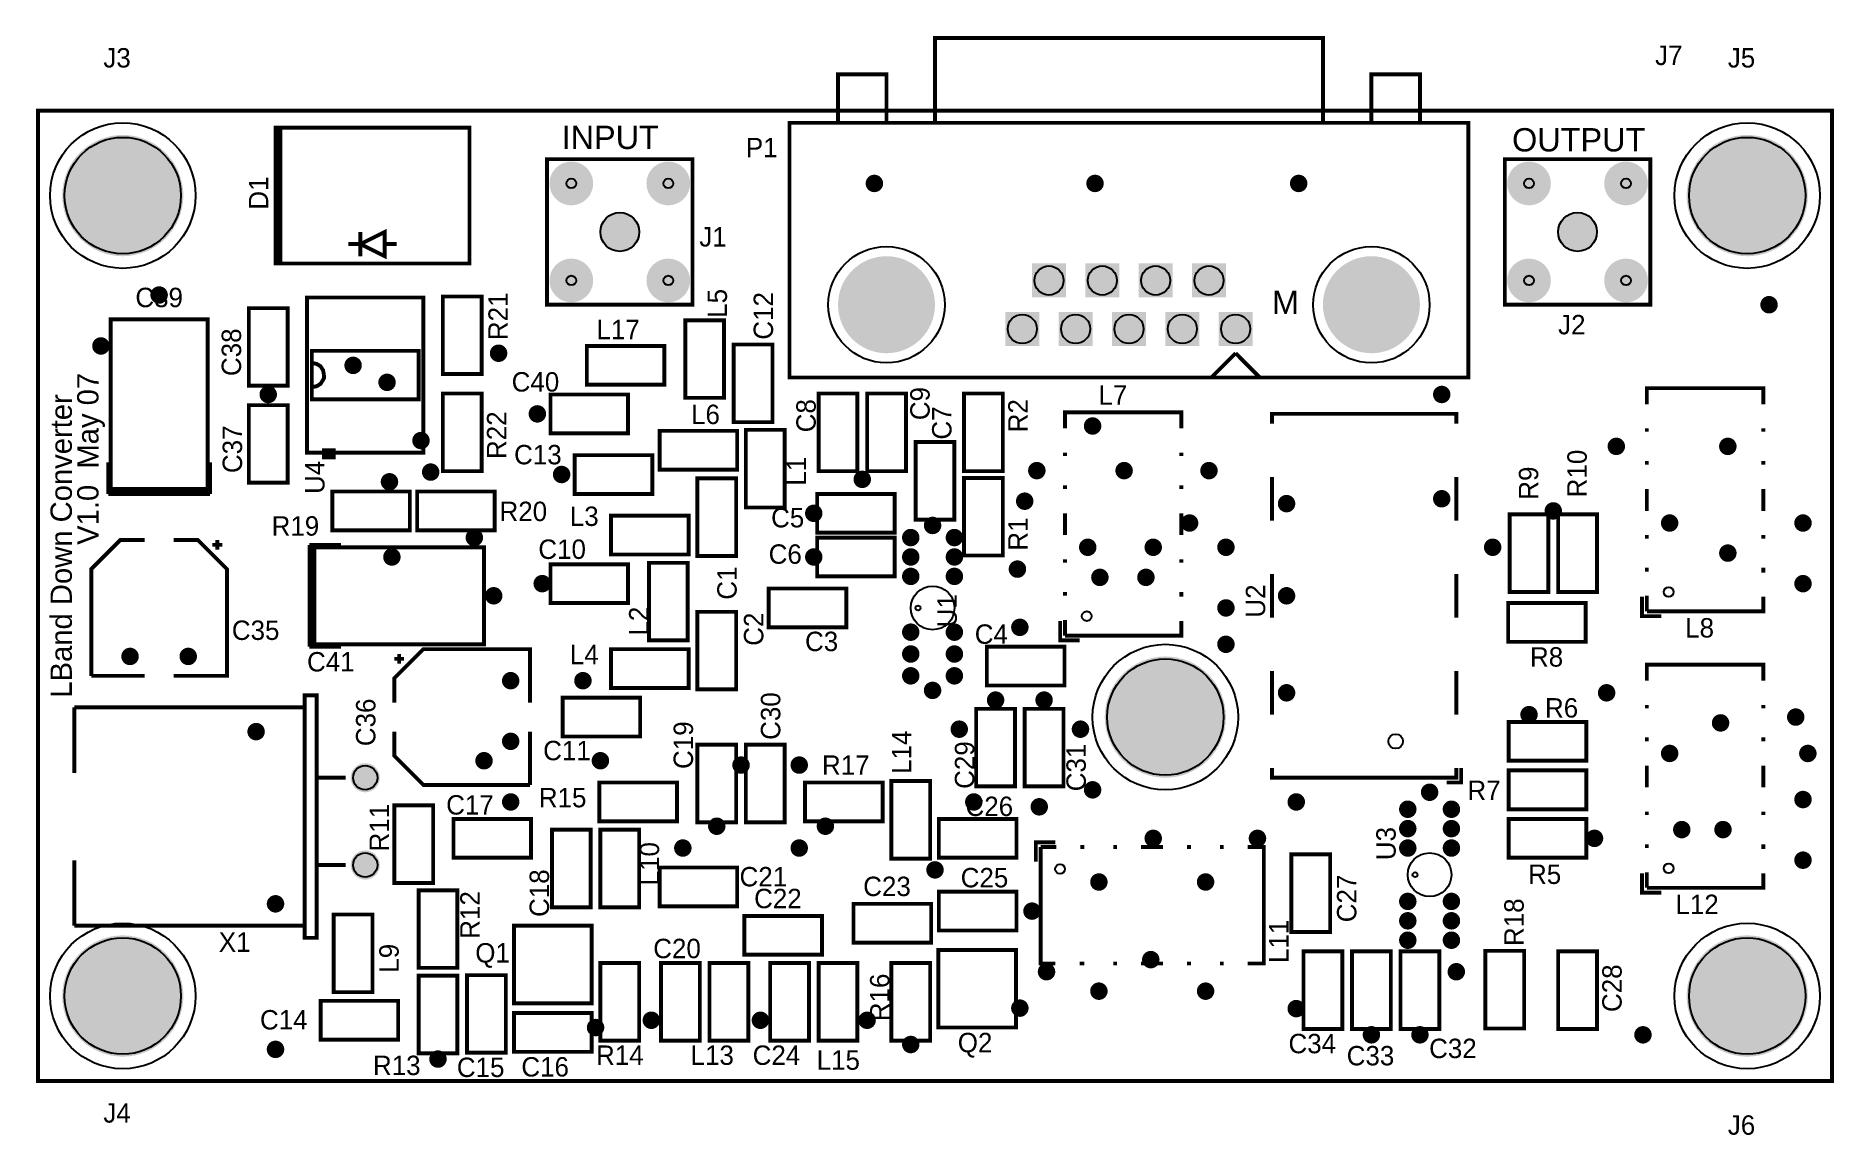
# Model space of a CAD drawing. Extents: x -1.85 to 1.85, y -1.13 to 1.14.
import ezdxf

# ---------------------------------------------------------------- set-up
doc = ezdxf.new("R2010")
doc.units = 0
doc.layers.get('0').update_dxf_attribs({"linetype": 'CONTINUOUS'})

# ---------------------------------------------------------------- blocks, each defined once
blk = doc.blocks.new('EPAD')
at = {"const_width": 0.5}
blk.add_lwpolyline([(-0.25, 0, 1), (0.25, 0, 1)], format="xyb", close=True, dxfattribs=at)
blk = doc.blocks.new('RPAD')
blk.add_trace([(-0.5, -0.5), (-0.5, 0.5), (0.5, -0.5), (0.5, 0.5)])

msp = doc.modelspace()

# ---------------------------------------------------------------- linework, layer by layer
at = {"const_width": 0.008}
for points in [[(0, 0.956), (0, 1.131), (0.8, 1.131), (0.8, 0.956)], [(-0.2, 0.956), (-0.2, 1.056), (-0.1, 1.056), (-0.1, 0.956)], [(0.9, 0.956), (0.9, 1.056), (1, 1.056), (1, 0.956)], [(-1.85, -1.019), (1.85, -1.019), (1.85, 0.981), (-1.85, 0.981), (-1.85, -1.019)], [(-1.36, 0.666), (-0.96, 0.666), (-0.96, 0.946), (-1.36, 0.946), (-1.36, 0.666)], [(-1.355, 0.666), (-1.35, 0.666), (-1.35, 0.946), (-1.355, 0.946), (-1.355, 0.666)], [(-0.3, 0.431), (1.1, 0.431), (1.1, 0.956), (-0.3, 0.956), (-0.3, 0.431)], [(-0.8, 0.581), (-0.5, 0.581), (-0.5, 0.881), (-0.8, 0.881), (-0.8, 0.581)], [(1.175, 0.581), (1.475, 0.581), (1.475, 0.881), (1.175, 0.881), (1.175, 0.581)], [(-1.185, 0.706), (-1.21, 0.706)], [(-1.135, 0.681), (-1.135, 0.731), (-1.185, 0.706), (-1.135, 0.681)], [(-1.185, 0.681), (-1.185, 0.731)], [(-1.135, 0.706), (-1.11, 0.706)], [(-1.295, 0.276), (-1.055, 0.276), (-1.055, 0.596), (-1.295, 0.596), (-1.295, 0.276)], [(-1.015, 0.438), (-0.935, 0.438), (-0.935, 0.598), (-1.015, 0.598), (-1.015, 0.438)], [(-1.415, 0.414), (-1.335, 0.414), (-1.335, 0.574), (-1.415, 0.574), (-1.415, 0.414)], [(-1.7, 0.201), (-1.5, 0.201), (-1.5, 0.551), (-1.7, 0.551), (-1.7, 0.201)], [(-0.515, 0.389), (-0.435, 0.389), (-0.435, 0.549), (-0.515, 0.549), (-0.515, 0.389)], [(-1.285, 0.386), (-1.065, 0.386), (-1.065, 0.486), (-1.285, 0.486), (-1.285, 0.386)], [(-0.718, 0.416), (-0.558, 0.416), (-0.558, 0.496), (-0.718, 0.496), (-0.718, 0.416)], [(-0.415, 0.339), (-0.335, 0.339), (-0.335, 0.499), (-0.415, 0.499), (-0.415, 0.339)], [(0.62, 0.481), (0.57, 0.431)], [(0.62, 0.481), (0.67, 0.431)], [(-1.26, 0.436), (-1.262, 0.446), (-1.267, 0.454), (-1.275, 0.459), (-1.285, 0.461)], [(-1.26, 0.436), (-1.26, 0.43), (-1.262, 0.426), (-1.267, 0.418), (-1.275, 0.413), (-1.285, 0.411)], [(1.708, 0.376), (1.708, 0.409), (1.468, 0.409), (1.468, 0.376)], [(-1.415, 0.214), (-1.335, 0.214), (-1.335, 0.374), (-1.415, 0.374), (-1.415, 0.214)], [(-1.015, 0.238), (-0.935, 0.238), (-0.935, 0.398), (-1.015, 0.398), (-1.015, 0.238)], [(-0.793, 0.316), (-0.633, 0.316), (-0.633, 0.396), (-0.793, 0.396), (-0.793, 0.316)], [(-0.24, 0.238), (-0.16, 0.238), (-0.16, 0.398), (-0.24, 0.398), (-0.24, 0.238)], [(-0.14, 0.238), (-0.06, 0.238), (-0.06, 0.398), (-0.14, 0.398), (-0.14, 0.238)], [(0.06, 0.238), (0.14, 0.238), (0.14, 0.398), (0.06, 0.398), (0.06, 0.238)], [(0.508, 0.326), (0.508, 0.359), (0.268, 0.359), (0.268, 0.326)], [(1.075, 0.336), (1.075, 0.356), (0.695, 0.356), (0.695, 0.336)], [(-0.568, 0.241), (-0.408, 0.241), (-0.408, 0.321), (-0.568, 0.321), (-0.568, 0.241)], [(-0.39, 0.163), (-0.31, 0.163), (-0.31, 0.323), (-0.39, 0.323), (-0.39, 0.163)], [(-0.04, 0.138), (0.04, 0.138), (0.04, 0.298), (-0.04, 0.298), (-0.04, 0.138)], [(1.468, 0.326), (1.468, 0.319)], [(1.708, 0.319), (1.708, 0.326)], [(-1.705, 0.256), (-1.705, 0.191)], [(-1.495, 0.191), (-1.495, 0.256)], [(-1.26, 0.266), (-1.24, 0.266), (-1.24, 0.281), (-1.26, 0.281), (-1.26, 0.266)], [(-1.26, 0.271), (-1.24, 0.271)], [(-0.743, 0.191), (-0.583, 0.191), (-0.583, 0.271), (-0.743, 0.271), (-0.743, 0.191)], [(0.268, 0.276), (0.268, 0.269)], [(0.508, 0.269), (0.508, 0.276)], [(1.468, 0.259), (1.468, 0.251)], [(1.708, 0.251), (1.708, 0.259)], [(-0.49, 0.063), (-0.41, 0.063), (-0.41, 0.223), (-0.49, 0.223), (-0.49, 0.063)], [(0.06, 0.064), (0.14, 0.064), (0.14, 0.224), (0.06, 0.224), (0.06, 0.064)], [(0.695, 0.226), (0.695, 0.136)], [(1.075, 0.136), (1.075, 0.226)], [(-1.495, 0.196), (-1.705, 0.196)], [(-1.705, 0.191), (-1.495, 0.191)], [(-1.243, 0.116), (-1.083, 0.116), (-1.083, 0.196), (-1.243, 0.196), (-1.243, 0.116)], [(-1.068, 0.116), (-0.908, 0.116), (-0.908, 0.196), (-1.068, 0.196), (-1.068, 0.116)], [(-0.243, 0.111), (-0.083, 0.111), (-0.083, 0.191), (-0.243, 0.191), (-0.243, 0.111)], [(0.268, 0.209), (0.268, 0.201)], [(0.508, 0.201), (0.508, 0.209)], [(1.468, 0.201), (1.468, 0.156)], [(1.708, 0.156), (1.708, 0.201)], [(-0.668, 0.066), (-0.508, 0.066), (-0.508, 0.146), (-0.668, 0.146), (-0.668, 0.066)], [(0.268, 0.151), (0.268, 0.106)], [(0.508, 0.106), (0.508, 0.151)], [(1.185, -0.011), (1.265, -0.011), (1.265, 0.149), (1.185, 0.149), (1.185, -0.011)], [(1.285, -0.011), (1.365, -0.011), (1.365, 0.149), (1.285, 0.149), (1.285, -0.011)], [(-1.63, 0.096), (-1.68, 0.096), (-1.74, 0.036), (-1.74, -0.184)], [(-1.57, -0.184), (-1.46, -0.184), (-1.46, 0.036), (-1.52, 0.096), (-1.57, 0.096)], [(-1.49, 0.086), (-1.47, 0.086)], [(-1.48, 0.096), (-1.48, 0.076)], [(-1.225, 0.086), (-1.29, 0.086)], [(-1.29, 0.086), (-1.29, -0.124)], [(-1.285, -0.124), (-1.285, 0.086)], [(-1.28, -0.119), (-0.93, -0.119), (-0.93, 0.081), (-1.28, 0.081), (-1.28, -0.119)], [(-0.243, 0.021), (-0.083, 0.021), (-0.083, 0.101), (-0.243, 0.101), (-0.243, 0.021)], [(1.468, 0.106), (1.468, 0.099)], [(1.708, 0.099), (1.708, 0.106)], [(-0.793, -0.034), (-0.633, -0.034), (-0.633, 0.046), (-0.793, 0.046), (-0.793, -0.034)], [(-0.59, -0.111), (-0.51, -0.111), (-0.51, 0.049), (-0.59, 0.049), (-0.59, -0.111)], [(0.268, 0.056), (0.268, 0.049)], [(0.508, 0.049), (0.508, 0.056)], [(1.468, 0.031), (1.468, 0.039)], [(1.708, 0.029), (1.708, 0.039)], [(-0.343, -0.084), (-0.183, -0.084), (-0.183, -0.004), (-0.343, -0.004), (-0.343, -0.084)], [(0.695, 0.026), (0.695, -0.064)], [(1.075, -0.064), (1.075, 0.026)], [(0.268, -0.019), (0.268, -0.011)], [(0.508, -0.021), (0.508, -0.011)], [(1.182, -0.114), (1.342, -0.114), (1.342, -0.034), (1.182, -0.034), (1.182, -0.114)], [(1.458, -0.021), (1.458, -0.061), (1.498, -0.061)], [(1.468, -0.051), (1.468, -0.019)], [(1.468, -0.051), (1.708, -0.051), (1.708, -0.021)], [(-0.49, -0.212), (-0.41, -0.212), (-0.41, -0.052), (-0.49, -0.052), (-0.49, -0.212)], [(0.258, -0.071), (0.258, -0.111), (0.298, -0.111)], [(0.268, -0.101), (0.268, -0.069)], [(0.268, -0.101), (0.508, -0.101), (0.508, -0.071)], [(-1.29, -0.124), (-1.225, -0.124)], [(-0.835, -0.239), (-0.835, -0.129), (-1.055, -0.129), (-1.115, -0.189), (-1.115, -0.239)], [(-1.115, -0.149), (-1.095, -0.149)], [(-1.105, -0.159), (-1.105, -0.139)], [(-0.668, -0.209), (-0.508, -0.209), (-0.508, -0.129), (-0.668, -0.129), (-0.668, -0.209)], [(0.107, -0.204), (0.267, -0.204), (0.267, -0.124), (0.107, -0.124), (0.107, -0.204)], [(-1.74, -0.184), (-1.63, -0.184)], [(0.695, -0.174), (0.695, -0.264)], [(1.075, -0.264), (1.075, -0.174)], [(1.708, -0.194), (1.708, -0.161), (1.468, -0.161), (1.468, -0.194)], [(-1.3, -0.724), (-1.275, -0.724), (-1.275, -0.224), (-1.3, -0.224), (-1.3, -0.724)], [(-1.775, -0.384), (-1.775, -0.249)], [(-1.775, -0.249), (-1.3, -0.249)], [(-0.768, -0.309), (-0.608, -0.309), (-0.608, -0.229), (-0.768, -0.229), (-0.768, -0.309)], [(0.085, -0.412), (0.165, -0.412), (0.165, -0.252), (0.085, -0.252), (0.085, -0.412)], [(0.185, -0.412), (0.265, -0.412), (0.265, -0.252), (0.185, -0.252), (0.185, -0.412)], [(1.468, -0.244), (1.468, -0.251)], [(1.708, -0.251), (1.708, -0.244)], [(-1.115, -0.299), (-1.115, -0.349), (-1.055, -0.409), (-0.835, -0.409)], [(-0.835, -0.409), (-0.835, -0.299)], [(1.183, -0.359), (1.343, -0.359), (1.343, -0.279), (1.183, -0.279), (1.183, -0.359)], [(-0.49, -0.486), (-0.41, -0.486), (-0.41, -0.326), (-0.49, -0.326), (-0.49, -0.486)], [(-0.39, -0.486), (-0.31, -0.486), (-0.31, -0.326), (-0.39, -0.326), (-0.39, -0.486)], [(1.468, -0.311), (1.468, -0.319)], [(1.708, -0.319), (1.708, -0.311)], [(0.695, -0.374), (0.695, -0.394), (1.075, -0.394), (1.075, -0.374)], [(1.085, -0.374), (1.085, -0.404), (1.055, -0.404)], [(1.468, -0.369), (1.468, -0.414)], [(1.708, -0.414), (1.708, -0.369)], [(-1.215, -0.394), (-1.275, -0.394)], [(-0.692, -0.484), (-0.532, -0.484), (-0.532, -0.404), (-0.692, -0.404), (-0.692, -0.484)], [(-0.268, -0.484), (-0.108, -0.484), (-0.108, -0.404), (-0.268, -0.404), (-0.268, -0.484)], [(-0.09, -0.561), (-0.01, -0.561), (-0.01, -0.401), (-0.09, -0.401), (-0.09, -0.561)], [(1.183, -0.459), (1.343, -0.459), (1.343, -0.379), (1.183, -0.379), (1.183, -0.459)], [(-1.115, -0.611), (-1.035, -0.611), (-1.035, -0.451), (-1.115, -0.451), (-1.115, -0.611)], [(-0.993, -0.559), (-0.833, -0.559), (-0.833, -0.479), (-0.993, -0.479), (-0.993, -0.559)], [(0.008, -0.559), (0.168, -0.559), (0.168, -0.479), (0.008, -0.479), (0.008, -0.559)], [(1.183, -0.559), (1.343, -0.559), (1.343, -0.479), (1.183, -0.479), (1.183, -0.559)], [(1.468, -0.464), (1.468, -0.471)], [(1.708, -0.471), (1.708, -0.464)], [(-0.79, -0.661), (-0.71, -0.661), (-0.71, -0.501), (-0.79, -0.501), (-0.79, -0.661)], [(-0.69, -0.661), (-0.61, -0.661), (-0.61, -0.501), (-0.69, -0.501), (-0.69, -0.661)], [(0.248, -0.527), (0.208, -0.527), (0.208, -0.567)], [(0.218, -0.537), (0.25, -0.537)], [(0.218, -0.537), (0.218, -0.777), (0.248, -0.777)], [(0.3, -0.537), (0.308, -0.537)], [(0.375, -0.537), (0.368, -0.537)], [(0.47, -0.537), (0.425, -0.537)], [(0.528, -0.537), (0.52, -0.537)], [(0.595, -0.537), (0.588, -0.537)], [(0.645, -0.777), (0.678, -0.777), (0.678, -0.537), (0.645, -0.537)], [(0.735, -0.712), (0.815, -0.712), (0.815, -0.552), (0.735, -0.552), (0.735, -0.712)], [(1.468, -0.539), (1.468, -0.531)], [(1.708, -0.541), (1.708, -0.531)], [(-1.775, -0.699), (-1.775, -0.564)], [(-1.215, -0.574), (-1.275, -0.574)], [(-0.568, -0.659), (-0.408, -0.659), (-0.408, -0.579), (-0.568, -0.579), (-0.568, -0.659)], [(1.458, -0.591), (1.458, -0.631), (1.498, -0.631)], [(1.468, -0.621), (1.468, -0.589)], [(1.468, -0.621), (1.708, -0.621), (1.708, -0.591)], [(-1.065, -0.786), (-0.985, -0.786), (-0.985, -0.626), (-1.065, -0.626), (-1.065, -0.786)], [(0.008, -0.709), (0.168, -0.709), (0.168, -0.629), (0.008, -0.629), (0.008, -0.709)], [(-0.168, -0.734), (-0.008, -0.734), (-0.008, -0.654), (-0.168, -0.654), (-0.168, -0.734)], [(-1.775, -0.699), (-1.3, -0.699)], [(-1.24, -0.836), (-1.16, -0.836), (-1.16, -0.676), (-1.24, -0.676), (-1.24, -0.836)], [(-0.868, -0.859), (-0.708, -0.859), (-0.708, -0.699), (-0.868, -0.699), (-0.868, -0.859)], [(-0.393, -0.759), (-0.233, -0.759), (-0.233, -0.679), (-0.393, -0.679), (-0.393, -0.759)], [(-0.69, -0.936), (-0.61, -0.936), (-0.61, -0.776), (-0.69, -0.776), (-0.69, -0.936)], [(-0.565, -0.936), (-0.485, -0.936), (-0.485, -0.776), (-0.565, -0.776), (-0.565, -0.936)], [(-0.465, -0.936), (-0.385, -0.936), (-0.385, -0.776), (-0.465, -0.776), (-0.465, -0.936)], [(-0.34, -0.936), (-0.26, -0.936), (-0.26, -0.776), (-0.34, -0.776), (-0.34, -0.936)], [(-0.24, -0.936), (-0.16, -0.936), (-0.16, -0.776), (-0.24, -0.776), (-0.24, -0.936)], [(-0.09, -0.936), (-0.01, -0.936), (-0.01, -0.776), (-0.09, -0.776), (-0.09, -0.936)], [(0.007, -0.909), (0.167, -0.909), (0.167, -0.749), (0.007, -0.749), (0.007, -0.909)], [(0.298, -0.777), (0.308, -0.777)], [(0.368, -0.777), (0.375, -0.777)], [(0.425, -0.777), (0.47, -0.777)], [(0.52, -0.777), (0.528, -0.777)], [(0.588, -0.777), (0.595, -0.777)], [(0.76, -0.912), (0.84, -0.912), (0.84, -0.752), (0.76, -0.752), (0.76, -0.912)], [(0.86, -0.912), (0.94, -0.912), (0.94, -0.752), (0.86, -0.752), (0.86, -0.912)], [(0.96, -0.912), (1.04, -0.912), (1.04, -0.752), (0.96, -0.752), (0.96, -0.912)], [(1.135, -0.911), (1.215, -0.911), (1.215, -0.751), (1.135, -0.751), (1.135, -0.911)], [(1.285, -0.912), (1.365, -0.912), (1.365, -0.752), (1.285, -0.752), (1.285, -0.912)], [(-1.065, -0.962), (-0.985, -0.962), (-0.985, -0.802), (-1.065, -0.802), (-1.065, -0.962)], [(-0.965, -0.961), (-0.885, -0.961), (-0.885, -0.801), (-0.965, -0.801), (-0.965, -0.961)], [(-1.267, -0.934), (-1.107, -0.934), (-1.107, -0.854), (-1.267, -0.854), (-1.267, -0.934)], [(-0.868, -0.959), (-0.708, -0.959), (-0.708, -0.879), (-0.868, -0.879), (-0.868, -0.959)]]:
    msp.add_lwpolyline(points, dxfattribs=at)
for centre, radius in [((-1.675, 0.806), 0.12), ((1.675, 0.806), 0.12), ((-0.75, 0.831), 0.01), ((-0.55, 0.831), 0.01), ((-0.125, 0.831), 0.01), ((0.33, 0.831), 0.01), ((0.75, 0.831), 0.01), ((1.225, 0.831), 0.01), ((1.425, 0.831), 0.01), ((-0.65, 0.731), 0.04), ((1.325, 0.731), 0.04), ((-0.1, 0.581), 0.12), ((0.9, 0.581), 0.12), ((-0.75, 0.631), 0.01), ((-0.55, 0.631), 0.01), ((0.235, 0.631), 0.03), ((0.345, 0.631), 0.03), ((0.455, 0.631), 0.03), ((0.565, 0.631), 0.03), ((1.225, 0.631), 0.01), ((1.425, 0.631), 0.01), ((-1.6, 0.601), 0.01), ((0.18, 0.531), 0.03), ((0.29, 0.531), 0.03), ((0.4, 0.531), 0.03), ((0.51, 0.531), 0.03), ((0.62, 0.531), 0.03), ((1.72, 0.581), 0.01), ((-1.72, 0.496), 0.01), ((-0.9, 0.481), 0.01), ((-1.2, 0.456), 0.01), ((-1.13, 0.421), 0.01), ((-1.375, 0.396), 0.01), ((1.045, 0.396), 0.01), ((-0.82, 0.356), 0.01), ((0.325, 0.331), 0.01), ((-1.06, 0.301), 0.01), ((1.405, 0.289), 0.01), ((1.635, 0.289), 0.01), ((-1.125, 0.216), 0.01), ((-1.04, 0.236), 0.01), ((-0.77, 0.231), 0.01), ((-0.15, 0.221), 0.01), ((0.21, 0.239), 0.01), ((0.39, 0.239), 0.01), ((0.565, 0.239), 0.01), ((0.185, 0.176), 0.01), ((1.045, 0.181), 0.01), ((-0.25, 0.151), 0.01), ((0.725, 0.171), 0.01), ((1.275, 0.156), 0.01), ((-0.005, 0.126), 0.01), ((0.525, 0.131), 0.01), ((1.515, 0.131), 0.01), ((1.79, 0.131), 0.01), ((-0.95, 0.101), 0.01), ((-0.05, 0.101), 0.01), ((0.04, 0.101), 0.01), ((0.315, 0.081), 0.01), ((0.45, 0.081), 0.01), ((0.6, 0.081), 0.01), ((1.15, 0.081), 0.01), ((1.635, 0.069), 0.01), ((-1.12, 0.061), 0.01), ((-0.25, 0.061), 0.01), ((-0.05, 0.061), 0.01), ((0.04, 0.061), 0.01), ((0.17, 0.036), 0.01), ((-0.81, 0.006), 0.01), ((-0.05, 0.021), 0.01), ((0.04, 0.021), 0.01), ((0.34, 0.019), 0.01), ((0.435, 0.019), 0.01), ((1.79, 0.006), 0.01), ((-0.91, -0.019), 0.01), ((0.6, -0.044), 0.01), ((0.725, -0.019), 0.01), ((0.175, -0.084), 0.01), ((-0.05, -0.094), 0.01), ((0.04, -0.094), 0.01), ((0.6, -0.119), 0.01), ((-1.66, -0.144), 0.01), ((-1.54, -0.144), 0.01), ((-0.05, -0.139), 0.01), ((0.04, -0.139), 0.01), ((-0.875, -0.194), 0.01), ((-0.726, -0.194), 0.01), ((-0.05, -0.184), 0.01), ((0.04, -0.184), 0.01), ((0.475, -0.269), 0.12), ((-0.005, -0.214), 0.01), ((0.725, -0.219), 0.01), ((1.385, -0.219), 0.01), ((0.125, -0.234), 0.01), ((0.225, -0.234), 0.01), ((1.225, -0.264), 0.01), ((1.775, -0.269), 0.01), ((-1.4, -0.299), 0.01), ((0.05, -0.294), 0.01), ((0.3, -0.294), 0.01), ((1.62, -0.281), 0.01), ((-0.875, -0.319), 0.01), ((-1.175, -0.394), 0.025), ((-0.93, -0.359), 0.01), ((-0.69, -0.359), 0.01), ((-0.4, -0.368), 0.01), ((-0.28, -0.368), 0.01), ((1.515, -0.344), 0.01), ((1.8, -0.344), 0.01), ((-0.875, -0.444), 0.01), ((0.08, -0.444), 0.01), ((0.215, -0.454), 0.01), ((0.325, -0.419), 0.01), ((0.745, -0.444), 0.01), ((1.02, -0.424), 0.01), ((1.79, -0.439), 0.01), ((0.975, -0.459), 0.01), ((1.065, -0.459), 0.01), ((-0.45, -0.494), 0.01), ((-0.226, -0.494), 0.01), ((0.45, -0.519), 0.01), ((0.665, -0.519), 0.01), ((0.975, -0.499), 0.01), ((1.065, -0.499), 0.01), ((1.36, -0.519), 0.01), ((1.54, -0.501), 0.01), ((1.625, -0.501), 0.01), ((-1.175, -0.574), 0.025), ((-0.52, -0.539), 0.01), ((-0.28, -0.539), 0.01), ((0.975, -0.539), 0.01), ((1.065, -0.539), 0.01), ((1.79, -0.564), 0.01), ((0, -0.584), 0.01), ((0.338, -0.609), 0.01), ((0.558, -0.609), 0.01), ((-1.36, -0.654), 0.01), ((0.2, -0.669), 0.01), ((0.975, -0.649), 0.01), ((1.065, -0.649), 0.01), ((0.975, -0.689), 0.01), ((1.065, -0.689), 0.01), ((-1.675, -0.844), 0.12), ((0.975, -0.729), 0.01), ((1.065, -0.729), 0.01), ((1.675, -0.844), 0.12), ((0.445, -0.769), 0.01), ((0.23, -0.794), 0.01), ((1.075, -0.794), 0.01), ((0.338, -0.834), 0.01), ((0.558, -0.834), 0.01), ((-0.585, -0.894), 0.01), ((-0.36, -0.894), 0.01), ((-0.14, -0.894), 0.01), ((0.175, -0.869), 0.01), ((0.745, -0.87), 0.01), ((-0.7, -0.909), 0.01), ((0.9, -0.924), 0.01), ((1, -0.924), 0.01), ((1.46, -0.924), 0.01), ((-1.36, -0.954), 0.01), ((-1.025, -0.974), 0.01), ((-0.05, -0.944), 0.01)]:
    msp.add_circle(centre, radius)
at = {"layer": '12632256'}
for centre, radius in [((-1.675, 0.806), 0.15), ((1.675, 0.806), 0.15), ((-0.005, -0.044), 0.045), ((1.513, -0.011), 0.01), ((-0.035, -0.044), 0.005), ((0.313, -0.061), 0.01), ((0.475, -0.269), 0.15), ((0.95, -0.319), 0.015), ((1.02, -0.594), 0.045), ((0.258, -0.582), 0.01), ((0.99, -0.594), 0.005), ((1.513, -0.581), 0.01), ((-1.675, -0.844), 0.15), ((1.675, -0.844), 0.15)]:
    msp.add_circle(centre, radius, dxfattribs=at)

# ---------------------------------------------------------------- block references
for name, p, xscale, yscale in [('EPAD', (-1.675, 0.806), 0.25, 0.25), ('EPAD', (1.675, 0.806), 0.25, 0.25), ('EPAD', (-0.75, 0.831), 0.09, 0.09), ('EPAD', (-0.55, 0.831), 0.09, 0.09), ('EPAD', (1.225, 0.831), 0.09, 0.09), ('EPAD', (1.425, 0.831), 0.09, 0.09), ('EPAD', (-0.125, 0.831), 0.036, 0.036), ('EPAD', (0.33, 0.831), 0.036, 0.036), ('EPAD', (0.75, 0.831), 0.036, 0.036), ('EPAD', (-0.65, 0.731), 0.08, 0.08), ('EPAD', (1.325, 0.731), 0.08, 0.08), ('EPAD', (-0.75, 0.631), 0.09, 0.09), ('EPAD', (-0.55, 0.631), 0.09, 0.09), ('EPAD', (-0.1, 0.581), 0.2, 0.2), ('EPAD', (0.9, 0.581), 0.2, 0.2), ('EPAD', (1.225, 0.631), 0.09, 0.09), ('EPAD', (1.425, 0.631), 0.09, 0.09), ('RPAD', (0.235, 0.631), 0.07, 0.07), ('RPAD', (0.345, 0.631), 0.07, 0.07), ('RPAD', (0.455, 0.631), 0.07, 0.07), ('RPAD', (0.565, 0.631), 0.07, 0.07), ('EPAD', (-1.6, 0.601), 0.036, 0.036), ('EPAD', (1.72, 0.581), 0.036, 0.036), ('RPAD', (0.18, 0.531), 0.07, 0.07), ('RPAD', (0.29, 0.531), 0.07, 0.07), ('RPAD', (0.4, 0.531), 0.07, 0.07), ('RPAD', (0.51, 0.531), 0.07, 0.07), ('RPAD', (0.62, 0.531), 0.07, 0.07), ('EPAD', (-1.72, 0.496), 0.036, 0.036), ('EPAD', (-0.9, 0.481), 0.036, 0.036), ('EPAD', (-1.2, 0.456), 0.036, 0.036), ('EPAD', (-1.375, 0.396), 0.036, 0.036), ('EPAD', (-1.13, 0.421), 0.036, 0.036), ('EPAD', (1.045, 0.396), 0.036, 0.036), ('EPAD', (-0.82, 0.356), 0.036, 0.036), ('EPAD', (0.325, 0.331), 0.036, 0.036), ('EPAD', (-1.06, 0.301), 0.036, 0.036), ('EPAD', (1.405, 0.289), 0.036, 0.036), ('EPAD', (1.635, 0.289), 0.036, 0.036), ('EPAD', (-1.125, 0.216), 0.036, 0.036), ('EPAD', (-1.04, 0.236), 0.036, 0.036), ('EPAD', (-0.77, 0.231), 0.036, 0.036), ('EPAD', (-0.15, 0.221), 0.036, 0.036), ('EPAD', (0.21, 0.239), 0.036, 0.036), ('EPAD', (0.39, 0.239), 0.036, 0.036), ('EPAD', (0.565, 0.239), 0.036, 0.036), ('EPAD', (0.185, 0.176), 0.036, 0.036), ('EPAD', (0.725, 0.171), 0.036, 0.036), ('EPAD', (1.045, 0.181), 0.036, 0.036), ('EPAD', (-0.25, 0.151), 0.036, 0.036), ('EPAD', (0.525, 0.131), 0.036, 0.036), ('EPAD', (1.275, 0.156), 0.036, 0.036), ('EPAD', (1.515, 0.131), 0.036, 0.036), ('EPAD', (1.79, 0.131), 0.036, 0.036), ('EPAD', (-0.95, 0.101), 0.036, 0.036), ('EPAD', (-0.05, 0.101), 0.036, 0.036), ('EPAD', (-0.005, 0.126), 0.036, 0.036), ('EPAD', (0.04, 0.101), 0.036, 0.036), ('EPAD', (-1.12, 0.061), 0.036, 0.036), ('EPAD', (-0.25, 0.061), 0.036, 0.036), ('EPAD', (-0.05, 0.061), 0.036, 0.036), ('EPAD', (0.04, 0.061), 0.036, 0.036), ('EPAD', (0.315, 0.081), 0.036, 0.036), ('EPAD', (0.45, 0.081), 0.036, 0.036), ('EPAD', (0.6, 0.081), 0.036, 0.036), ('EPAD', (1.15, 0.081), 0.036, 0.036), ('EPAD', (1.635, 0.069), 0.036, 0.036), ('EPAD', (-0.05, 0.021), 0.036, 0.036), ('EPAD', (0.04, 0.021), 0.036, 0.036), ('EPAD', (0.17, 0.036), 0.036, 0.036), ('EPAD', (-0.81, 0.006), 0.036, 0.036), ('EPAD', (0.34, 0.019), 0.036, 0.036), ('EPAD', (0.435, 0.019), 0.036, 0.036), ('EPAD', (1.79, 0.006), 0.036, 0.036), ('EPAD', (-0.91, -0.019), 0.036, 0.036), ('EPAD', (0.6, -0.044), 0.036, 0.036), ('EPAD', (0.725, -0.019), 0.036, 0.036), ('EPAD', (0.175, -0.084), 0.036, 0.036), ('EPAD', (-0.05, -0.094), 0.036, 0.036), ('EPAD', (0.04, -0.094), 0.036, 0.036), ('EPAD', (0.6, -0.119), 0.036, 0.036), ('EPAD', (-1.66, -0.144), 0.036, 0.036), ('EPAD', (-1.54, -0.144), 0.036, 0.036), ('EPAD', (-0.05, -0.139), 0.036, 0.036), ('EPAD', (0.04, -0.139), 0.036, 0.036), ('EPAD', (0.475, -0.269), 0.25, 0.25), ('EPAD', (-0.875, -0.194), 0.036, 0.036), ('EPAD', (-0.726, -0.194), 0.036, 0.036), ('EPAD', (-0.05, -0.184), 0.036, 0.036), ('EPAD', (0.04, -0.184), 0.036, 0.036), ('EPAD', (-0.005, -0.214), 0.036, 0.036), ('EPAD', (0.125, -0.234), 0.036, 0.036), ('EPAD', (0.225, -0.234), 0.036, 0.036), ('EPAD', (0.725, -0.219), 0.036, 0.036), ('EPAD', (1.385, -0.219), 0.036, 0.036), ('EPAD', (1.225, -0.264), 0.036, 0.036), ('EPAD', (1.775, -0.269), 0.036, 0.036), ('EPAD', (-1.4, -0.299), 0.036, 0.036), ('EPAD', (0.05, -0.294), 0.036, 0.036), ('EPAD', (0.3, -0.294), 0.036, 0.036), ('EPAD', (1.62, -0.281), 0.036, 0.036), ('EPAD', (-0.875, -0.319), 0.036, 0.036), ('EPAD', (1.515, -0.344), 0.036, 0.036), ('EPAD', (1.8, -0.344), 0.036, 0.036), ('EPAD', (-1.175, -0.394), 0.06, 0.06), ('EPAD', (-0.93, -0.359), 0.036, 0.036), ('EPAD', (-0.69, -0.359), 0.036, 0.036), ('EPAD', (-0.4, -0.368), 0.036, 0.036), ('EPAD', (-0.28, -0.368), 0.036, 0.036), ('EPAD', (0.325, -0.419), 0.036, 0.036), ('EPAD', (1.02, -0.424), 0.036, 0.036), ('EPAD', (-0.875, -0.444), 0.036, 0.036), ('EPAD', (0.08, -0.444), 0.036, 0.036), ('EPAD', (0.215, -0.454), 0.036, 0.036), ('EPAD', (0.745, -0.444), 0.036, 0.036), ('EPAD', (0.975, -0.459), 0.036, 0.036), ('EPAD', (1.065, -0.459), 0.036, 0.036), ('EPAD', (1.79, -0.439), 0.036, 0.036), ('EPAD', (-0.45, -0.494), 0.036, 0.036), ('EPAD', (-0.226, -0.494), 0.036, 0.036), ('EPAD', (0.975, -0.499), 0.036, 0.036), ('EPAD', (1.065, -0.499), 0.036, 0.036), ('EPAD', (0.45, -0.519), 0.036, 0.036), ('EPAD', (0.665, -0.519), 0.036, 0.036), ('EPAD', (1.36, -0.519), 0.036, 0.036), ('EPAD', (1.54, -0.501), 0.036, 0.036), ('EPAD', (1.625, -0.501), 0.036, 0.036), ('EPAD', (-1.175, -0.574), 0.06, 0.06), ('EPAD', (-0.52, -0.539), 0.036, 0.036), ('EPAD', (-0.28, -0.539), 0.036, 0.036), ('EPAD', (0.975, -0.539), 0.036, 0.036), ('EPAD', (1.065, -0.539), 0.036, 0.036), ('EPAD', (1.79, -0.564), 0.036, 0.036), ('EPAD', (0, -0.584), 0.036, 0.036), ('EPAD', (0.338, -0.609), 0.036, 0.036), ('EPAD', (0.558, -0.609), 0.036, 0.036), ('EPAD', (-1.36, -0.654), 0.036, 0.036), ('EPAD', (0.2, -0.669), 0.036, 0.036), ('EPAD', (0.975, -0.649), 0.036, 0.036), ('EPAD', (1.065, -0.649), 0.036, 0.036), ('EPAD', (0.975, -0.689), 0.036, 0.036), ('EPAD', (1.065, -0.689), 0.036, 0.036), ('EPAD', (-1.675, -0.844), 0.25, 0.25), ('EPAD', (0.975, -0.729), 0.036, 0.036), ('EPAD', (1.065, -0.729), 0.036, 0.036), ('EPAD', (1.675, -0.844), 0.25, 0.25), ('EPAD', (0.23, -0.794), 0.036, 0.036), ('EPAD', (0.445, -0.769), 0.036, 0.036), ('EPAD', (1.075, -0.794), 0.036, 0.036), ('EPAD', (0.175, -0.869), 0.036, 0.036), ('EPAD', (0.338, -0.834), 0.036, 0.036), ('EPAD', (0.558, -0.834), 0.036, 0.036), ('EPAD', (0.745, -0.87), 0.036, 0.036), ('EPAD', (-0.585, -0.894), 0.036, 0.036), ('EPAD', (-0.36, -0.894), 0.036, 0.036), ('EPAD', (-0.14, -0.894), 0.036, 0.036), ('EPAD', (-0.7, -0.909), 0.036, 0.036), ('EPAD', (-0.05, -0.944), 0.036, 0.036), ('EPAD', (0.9, -0.924), 0.036, 0.036), ('EPAD', (1, -0.924), 0.036, 0.036), ('EPAD', (1.46, -0.924), 0.036, 0.036), ('EPAD', (-1.36, -0.954), 0.036, 0.036), ('EPAD', (-1.025, -0.974), 0.036, 0.036)]:
    msp.add_blockref(name, p, dxfattribs=dict(xscale=xscale, yscale=yscale))

# ---------------------------------------------------------------- texts
for s, p in [('J7', (1.485, 1.075)), ('J3', (-1.715, 1.07)), ('J5', (1.635, 1.07)), ('P1', (-0.39, 0.885)), ('J1', (-0.486, 0.701)), ('C39', (-1.649, 0.576)), ('J2', (1.285, 0.52)), ('L17', (-0.698, 0.51)), ('C40', (-0.873, 0.402)), ('L7', (0.337, 0.375)), ('L6', (-0.503, 0.335)), ('C13', (-0.868, 0.252)), ('R20', (-0.898, 0.135)), ('L3', (-0.753, 0.125)), ('C5', (-0.338, 0.122)), ('R19', (-1.368, 0.105)), ('C10', (-0.818, 0.057)), ('C6', (-0.343, 0.047)), ('C35', (-1.45, -0.11)), ('L8', (1.547, -0.105)), ('C3', (-0.268, -0.133)), ('C4', (0.082, -0.118)), ('C41', (-1.295, -0.175)), ('L4', (-0.753, -0.16)), ('R8', (1.227, -0.165)), ('R6', (1.258, -0.27)), ('C11', (-0.808, -0.358)), ('R17', (-0.233, -0.388)), ('R7', (1.098, -0.44)), ('C17', (-1.008, -0.47)), ('R15', (-0.817, -0.455)), ('C26', (0.063, -0.473)), ('C21', (-0.403, -0.618)), ('C25', (0.053, -0.62)), ('R5', (1.223, -0.613)), ('C22', (-0.373, -0.663)), ('C23', (-0.148, -0.638)), ('L12', (1.527, -0.675)), ('X1', (-1.477, -0.753)), ('Q1', (-0.948, -0.775)), ('C20', (-0.581, -0.766)), ('C14', (-1.392, -0.913)), ('Q2', (0.047, -0.96)), ('C34', (0.729, -0.962)), ('R14', (-0.699, -0.986)), ('L13', (-0.504, -0.986)), ('C24', (-0.376, -0.986)), ('L15', (-0.244, -0.996)), ('C33', (0.849, -0.987)), ('C32', (1.019, -0.972)), ('R13', (-1.159, -1.007)), ('C15', (-0.986, -1.011)), ('C16', (-0.853, -1.01)), ('J4', (-1.715, -1.105)), ('J6', (1.635, -1.13))]:
    msp.add_text(s, height=0.04, dxfattribs=at).set_placement(p)
at = {"layer": '12632256', "width": 1.041667}
for s, p in [('INPUT', (-0.77, 0.902)), ('OUTPUT', (1.19, 0.897)), ('M', (0.695, 0.562))]:
    msp.add_text(s, height=0.048, dxfattribs=at).set_placement(p)
at = {"layer": '12632256'}
for s, p in [('D1', (-1.375, 0.777)), ('R21', (-0.881, 0.508)), ('L5', (-0.429, 0.554)), ('C12', (-0.334, 0.509)), ('C38', (-1.431, 0.434)), ('C9', (-0.011, 0.343)), ('C8', (-0.246, 0.318)), ('R2', (0.191, 0.318)), ('R22', (-0.884, 0.263)), ('C7', (0.034, 0.303)), ('C37', (-1.429, 0.234)), ('L1', (-0.266, 0.208)), ('R10', (1.344, 0.184)), ('U4', (-1.259, 0.191)), ('R9', (1.244, 0.179)), ('R1', (0.191, 0.074)), ('C1', (-0.409, -0.027)), ('U2', (0.681, -0.064)), ('U1', (0.045, -0.084)), ('L2', (-0.591, -0.101)), ('C2', (-0.354, -0.122)), ('C30', (-0.319, -0.316)), ('C36', (-1.154, -0.329)), ('C19', (-0.499, -0.376)), ('L14', (-0.049, -0.386)), ('C29', (0.081, -0.417)), ('C31', (0.311, -0.422)), ('R11', (-1.126, -0.546)), ('U3', (0.95, -0.564)), ('L10', (-0.569, -0.616)), ('C18', (-0.796, -0.681)), ('C27', (0.869, -0.692)), ('R12', (-0.939, -0.726)), ('R18', (1.214, -0.741)), ('L11', (0.729, -0.776)), ('L9', (-1.106, -0.796)), ('R16', (-0.094, -0.896)), ('C28', (1.416, -0.877))]:
    msp.add_text(s, height=0.04, rotation=90, dxfattribs=at).set_placement(p)
at = {"layer": '12632256', "width": 1.022727}
for s, p in [('V1.0  May 07', (-1.725, 0.086)), ('LBand Down Converter', (-1.78, -0.229))]:
    msp.add_text(s, height=0.044, rotation=90, dxfattribs=at).set_placement(p)

doc.saveas('drawing.dxf')
